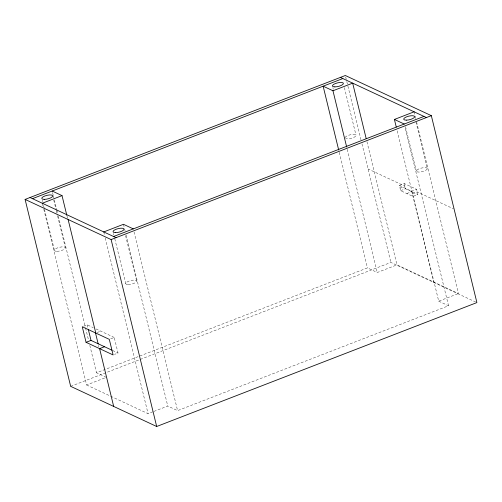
<?xml version="1.0" encoding="UTF-8"?>
<svg xmlns="http://www.w3.org/2000/svg" width="502" height="502" viewBox="0 0 502 502"><rect width="100%" height="100%" fill="white"/><g stroke="black" fill="none" stroke-linecap="round" stroke-linejoin="round"><path stroke-width="0.38" stroke-dasharray="2.51 1.88" d="M399.404 185.483L404.33 183.575L416.616 189.31L417.884 194.506L412.958 196.414L400.665 190.678L399.404 185.483L411.69 191.218L416.616 189.31M400.038 188.081L404.963 186.173L368.091 168.967M400.665 190.678L405.591 188.771L417.884 194.506M406.815 193.546L411.74 191.638M412.324 193.816L417.25 191.908L453.406 208.782M83.677 326.2L87.197 324.838L93.284 327.674M97.2 332.512L100.72 331.144M110.716 338.819L114.23 337.457L118.033 353.031L114.512 354.393M89.82 345.395L96.491 372.773L367.439 267.917L377.272 272.504L396.975 264.88L458.42 293.557L416.71 122.469M70.669 386.345L390.876 262.427L475.488 301.922M43.799 209.334L86.62 384.984L106.324 377.36L96.491 372.773M110.628 396.191L148.059 413.661L153.173 411.684M153.901 411.402L167.768 406.036L177.595 410.623L448.543 305.768L404.982 127.081M397.195 130.853L438.717 301.181L458.42 293.557M438.717 301.181L448.543 305.768M95.989 328.935L114.23 337.457M112.624 350.509L118.033 353.031M86.62 384.984L109.925 395.865M414.119 111.82L415.788 118.667M415.97 121.999L427.34 168.653A5.647 1.832 -13.7 0 1 419.101 172.079A5.647 1.832 -13.7 0 1 419.07 168.829A5.647 1.832 -13.7 0 1 427.34 168.653M405.509 126.655L416.334 171.056M411.69 191.218L433.891 282.507M404.33 183.575L405.591 188.771M366.943 141.696L396.975 264.88M345.683 77.026L346.606 80.822M346.794 81.581L347.717 85.384M347.905 86.143L361.057 140.089M361.98 143.892L390.876 262.427M344.397 87.637L355.956 135.044M332.876 87.712L333.246 89.218M347.24 149.32L377.272 272.504M339.264 152.338L367.439 267.917M134.034 231.93L177.595 410.623M123.467 224.3L124.389 228.103M124.578 228.868L125.13 231.146M126.058 234.949L167.768 406.036M125.575 235.639L136.582 280.787M113.502 233.461L113.866 234.967M114.782 238.726L125.789 283.881M103.757 231.93L104.504 234.967M105.244 238.011L148.059 413.661M67.023 216.155L67.582 218.439M98.536 345.42L98.907 346.945M87.197 324.838L88.101 328.546M52.559 192.555L53.118 194.839M53.3 195.598L56.638 209.284M56.826 210.049L57.567 213.086M58.307 216.13L85.371 327.147M85.553 327.906L88.521 340.074M53.745 200.116L56.13 209.899M56.318 210.652L57.416 215.163M57.598 215.916L65.304 247.524M42.224 200.191L42.588 201.697M43.511 205.462L44.245 208.468M44.427 209.221L54.517 250.611M42.312 203.254L43.059 206.291M345.069 137.667A5.647 1.832 -13.7 0 1 352.755 134.392A5.647 1.832 -13.7 0 1 354.556 137.015A5.647 1.832 -13.7 0 1 345.633 138.496M56.87 251.295A5.647 1.832 -13.7 0 0 65.404 247.988A5.647 1.832 -13.7 0 0 57.454 247.919A5.647 1.832 -13.7 0 0 56.87 251.295M128.148 284.559A5.647 1.832 -13.7 0 0 136.682 281.258A5.647 1.832 -13.7 0 0 128.725 281.189A5.647 1.832 -13.7 0 0 128.148 284.559"/><path stroke-width="0.75" d="M25.1 199.419L345.313 75.501L431.331 115.655L476.9 302.58L156.687 426.499L70.669 386.345L25.1 199.419L111.124 239.573L431.331 115.655M32.486 198.66L342.841 78.557M42.312 203.254L62.022 195.623L66.841 215.396M338.706 150.054L323.137 86.181L332.97 90.768L352.674 83.144L366.203 138.652M103.757 231.93L123.467 224.3L133.294 228.893M396.266 127.05L394.409 119.451L414.119 111.82M113.59 236.517L423.945 116.414M86.068 342.32L113.107 354.939L109.304 339.358L82.272 326.746L86.068 342.32L90.994 340.412L111.952 350.195M104.516 346.725L99.591 348.633L113.678 406.425M340.381 77.408L426.405 117.556M394.409 119.451L404.242 124.038M52.189 191.036L62.022 195.623M30.026 197.518L116.05 237.666M332.97 90.768L346.687 147.042M111.124 239.573L156.687 426.499M68.109 219.493L95.794 333.052M95.386 332.493L98.166 343.901M88.283 329.287L90.994 340.412M44.214 199.369A5.647 1.832 -13.7 0 0 52.748 196.069A5.647 1.832 -13.7 0 0 44.797 196A5.647 1.832 -13.7 0 0 44.214 199.369M334.865 86.89A5.647 1.832 -13.7 0 0 343.399 83.589A5.647 1.832 -13.7 0 0 335.449 83.514A5.647 1.832 -13.7 0 0 334.865 86.89M115.491 232.633A5.647 1.832 -13.7 0 0 124.025 229.332A5.647 1.832 -13.7 0 0 116.069 229.263A5.647 1.832 -13.7 0 0 115.491 232.633M406.444 120.154A5.647 1.832 -13.7 0 0 414.683 116.728A5.647 1.832 -13.7 0 0 406.413 116.91A5.647 1.832 -13.7 0 0 406.444 120.154"/></g></svg>
